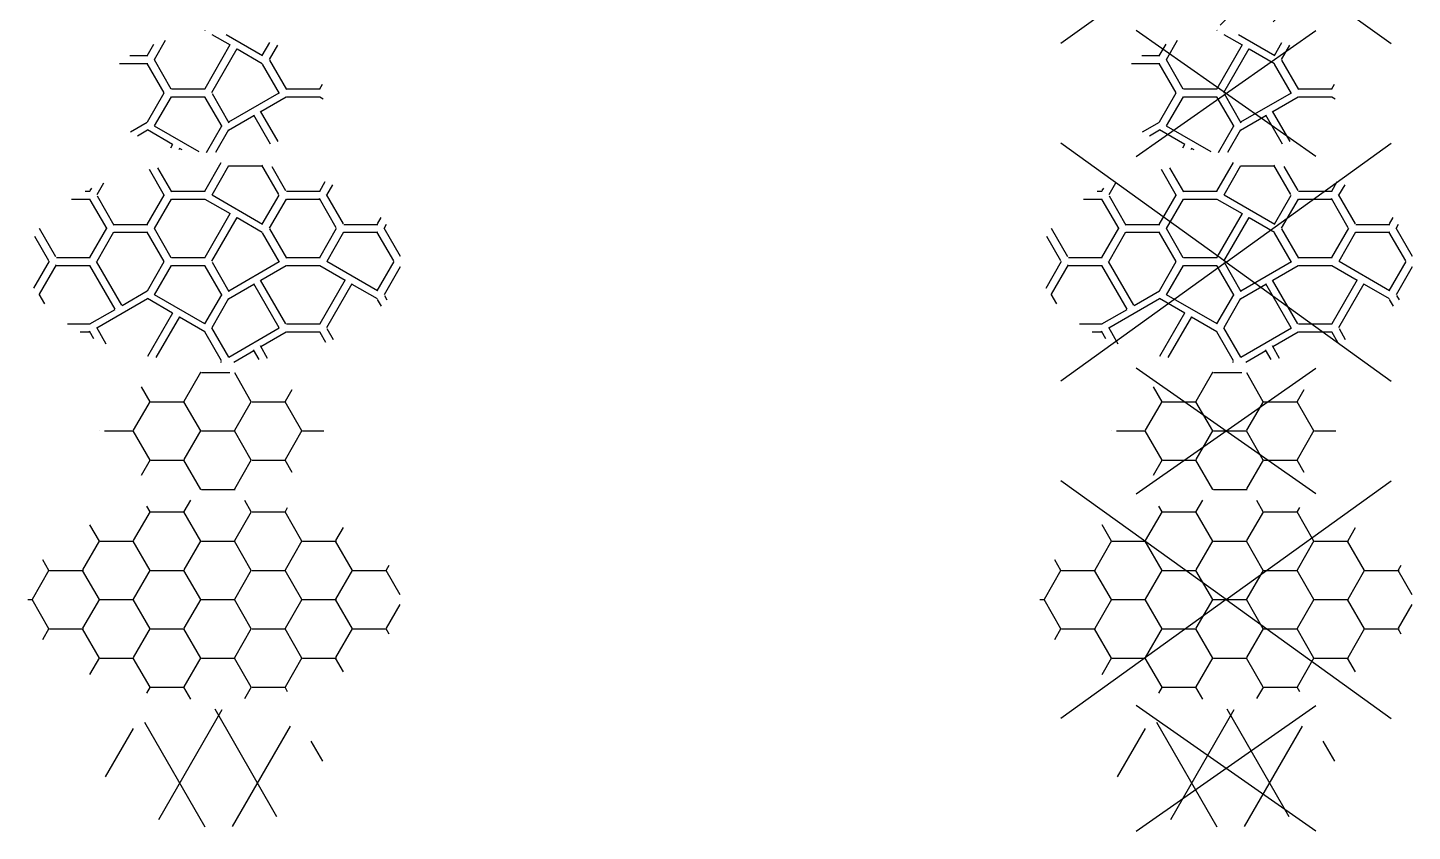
# Model space of a CAD drawing. Header units: metres. Extents: x -77 to 448, y 4806 to 5239.
# Drawn here: x -35.9 to -27.69, y 4845.63 to 4850.39 of the extents above; entities that cross this region are included whole.
import ezdxf
from ezdxf.enums import TextEntityAlignment as Align

# ---------------------------------------------------------------- set-up
doc = ezdxf.new("R2010")
doc.units = ezdxf.units.M
doc.layers.add('V-WE-VH-OPENVERHARDING_STRAATBAKSTEEN-S', color=90, linetype='Continuous', lineweight=25)
doc.styles.add('NLCS-ISO', font='NLCS-ISO.ttf')

# ---------------------------------------------------------------- blocks, each defined once
blk = doc.blocks.new('SVH-ASFALT_KL-SO')
for p, q in [((-1.637, -1.511), (0.243, 1.745)), ((1.865, -1.432), (0.028, 1.75)), ((-0.265, -1.744), (-2.054, 1.356)), ((0.55, -1.724), (2.268, 1.253)), ((-3.217, -0.248), (-2.389, 1.186)), ((3.225, 0.212), (2.879, 0.811))]:
    blk.add_line(p, q)
at = {"style": 'NLCS-ISO'}
blk.add_attdef('KLEUR', text='', height=1.8, dxfattribs=at).set_placement((4.25, 0), align=Align.MIDDLE_LEFT)
at = {"style": 'NLCS-ISO', "flags": 1}
blk.add_attdef('FUNCTIE', text='', height=1.8, dxfattribs=at).set_placement((0, -2.75), align=Align.TOP_CENTER)
blk = doc.blocks.new('SVH-BASALTONVERHARDING-SO')
for p, q in [((-0.886, 2.617), (-0.693, 2.952)), ((1.103, 2.598), (0.909, 2.934)), ((-2.386, 1.751), (-1.886, 2.617)), ((-1.897, 2.598), (-1.998, 2.774)), ((-1.875, 2.598), (-0.875, 2.598)), ((-0.397, 1.732), (-0.897, 2.598)), ((0.614, 1.751), (1.114, 2.617)), ((1.125, 2.598), (2.125, 2.598)), ((2.603, 1.732), (2.103, 2.598)), ((2.114, 2.617), (2.181, 2.733)), ((-3.397, 1.732), (-3.678, 2.22)), ((3.614, 1.751), (3.839, 2.14)), ((-3.886, 0.885), (-3.386, 1.751)), ((-3.375, 1.732), (-2.375, 1.732)), ((-1.897, 0.866), (-2.397, 1.732)), ((-0.886, 0.885), (-0.386, 1.751)), ((-0.375, 1.732), (0.625, 1.732)), ((1.103, 0.866), (0.603, 1.732)), ((2.114, 0.885), (2.614, 1.751)), ((2.625, 1.732), (3.625, 1.732)), ((4.103, 0.866), (3.603, 1.732)), ((-5.386, 0.019), (-4.886, 0.885)), ((-4.897, 0.866), (-5.075, 1.176)), ((-4.875, 0.866), (-3.875, 0.866)), ((-3.397, 0), (-3.897, 0.866)), ((-2.386, 0.019), (-1.886, 0.885)), ((-1.875, 0.866), (-0.875, 0.866)), ((-0.397, 0), (-0.897, 0.866)), ((0.614, 0.019), (1.114, 0.885)), ((1.125, 0.866), (2.125, 0.866)), ((2.603, 0), (2.103, 0.866)), ((3.614, 0.019), (4.114, 0.885)), ((4.125, 0.866), (5.125, 0.866)), ((5.518, 0.147), (5.103, 0.866)), ((5.114, 0.885), (5.191, 1.018)), ((-5.525, 0), (-5.375, 0)), ((-3.886, -0.847), (-3.386, 0.019)), ((-3.375, 0), (-2.375, 0)), ((-0.886, -0.847), (-0.386, 0.019)), ((-0.375, 0), (0.625, 0)), ((2.114, -0.847), (2.614, 0.019)), ((2.625, 0), (3.625, 0)), ((-4.897, -0.866), (-5.397, 0)), ((-1.897, -0.866), (-2.397, 0)), ((1.103, -0.866), (0.603, 0)), ((4.103, -0.866), (3.603, 0)), ((5.114, -0.847), (5.518, -0.147)), ((-5.075, -1.176), (-4.886, -0.847)), ((-4.875, -0.866), (-3.875, -0.866)), ((-3.397, -1.732), (-3.897, -0.866)), ((-2.386, -1.713), (-1.886, -0.847)), ((-1.875, -0.866), (-0.875, -0.866)), ((-0.397, -1.732), (-0.897, -0.866)), ((0.614, -1.713), (1.114, -0.847)), ((1.125, -0.866), (2.125, -0.866)), ((2.603, -1.732), (2.103, -0.866)), ((3.614, -1.713), (4.114, -0.847)), ((4.125, -0.866), (5.125, -0.866)), ((5.191, -1.018), (5.103, -0.866)), ((-3.678, -2.22), (-3.386, -1.713)), ((-3.375, -1.732), (-2.375, -1.732)), ((-1.897, -2.598), (-2.397, -1.732)), ((-0.886, -2.579), (-0.386, -1.713)), ((-0.375, -1.732), (0.625, -1.732)), ((1.103, -2.598), (0.603, -1.732)), ((2.114, -2.579), (2.614, -1.713)), ((2.625, -1.732), (3.625, -1.732)), ((3.839, -2.14), (3.603, -1.732)), ((-1.998, -2.774), (-1.886, -2.579)), ((-1.875, -2.598), (-0.875, -2.598)), ((-0.693, -2.952), (-0.897, -2.598)), ((0.909, -2.934), (1.114, -2.579)), ((1.125, -2.598), (2.125, -2.598)), ((2.181, -2.733), (2.103, -2.598))]:
    blk.add_line(p, q)
at = {"style": 'NLCS-ISO', "flags": 1}
blk.add_attdef('FUNCTIE', text='', height=1.8, dxfattribs=at).set_placement((0, -3.5), align=Align.TOP_CENTER)
blk = doc.blocks.new('SVH-BASALTONVERHARDING_KL-SO')
for p, q in [((-0.886, 0.885), (-0.394, 1.737)), ((-0.397, 1.732), (-0.399, 1.736)), ((-0.375, 1.732), (0.463, 1.732)), ((1.103, 0.866), (0.611, 1.719)), ((-1.897, 0.866), (-2.153, 1.31)), ((-2.386, 0.019), (-1.886, 0.885)), ((-1.875, 0.866), (-0.875, 0.866)), ((-0.397, 0), (-0.897, 0.866)), ((0.614, 0.019), (1.114, 0.885)), ((1.125, 0.866), (2.125, 0.866)), ((2.603, 0), (2.103, 0.866)), ((2.114, 0.885), (2.313, 1.229)), ((-3.25, 0), (-2.375, 0)), ((-0.886, -0.847), (-0.386, 0.019)), ((-0.375, 0), (0.625, 0)), ((2.114, -0.847), (2.614, 0.019)), ((2.625, 0), (3.25, 0)), ((-3.397, 0), (-3.397, 0)), ((-1.897, -0.866), (-2.397, 0)), ((1.103, -0.866), (0.603, 0)), ((-2.153, -1.31), (-1.886, -0.847)), ((-1.875, -0.866), (-0.875, -0.866)), ((-0.397, -1.732), (-0.897, -0.866)), ((0.614, -1.713), (1.114, -0.847)), ((1.125, -0.866), (2.125, -0.866)), ((2.313, -1.229), (2.103, -0.866)), ((-0.399, -1.736), (-0.386, -1.713)), ((-0.375, -1.732), (0.625, -1.732))]:
    blk.add_line(p, q)
at = {"style": 'NLCS-ISO'}
blk.add_attdef('FORMAAT', text='', height=1.8, dxfattribs=at).set_placement((-4.25, 0), align=Align.MIDDLE_RIGHT)
blk.add_attdef('KLEUR', text='', height=1.8, dxfattribs=at).set_placement((4.25, 0), align=Align.MIDDLE_LEFT)
at = {"style": 'NLCS-ISO', "flags": 1}
blk.add_attdef('FUNCTIE', text='', height=1.8, dxfattribs=at).set_placement((0, -2.75), align=Align.TOP_CENTER)
blk = doc.blocks.new('SVH-BASALTVERHARDING-SO')
for p, q in [((-0.274, 2.106), (0.215, 2.952)), ((-1.468, 1.967), (-1.919, 2.749)), ((-1.675, 2.796), (-1.264, 2.085)), ((0.43, 2.854), (-0.07, 1.988)), ((0.442, 2.852), (1.442, 2.852)), ((1.918, 2.004), (1.418, 2.871)), ((1.71, 2.835), (2.122, 2.122)), ((-3.82, 2.104), (-3.67, 2.104)), ((-3.673, 2.12), (-3.628, 2.198)), ((-3.47, 2.002), (-3.267, 2.354)), ((-1.262, 2.104), (-0.262, 2.104)), ((2.146, 2.104), (3.146, 2.104)), ((3.131, 2.101), (3.296, 2.388)), ((3.515, 2.295), (3.335, 1.984)), ((-4.231, 1.868), (-3.67, 1.868)), ((-3.172, 0.984), (-3.672, 1.85)), ((-3.468, 1.967), (-2.968, 1.101)), ((-1.98, 1.118), (-1.48, 1.984)), ((-1.276, 1.866), (-1.776, 1)), ((-1.262, 1.868), (-0.262, 1.868)), ((-0.274, 1.871), (0.476, 1.438)), ((1.44, 1.117), (-0.061, 1.983)), ((1.43, 1.122), (1.93, 1.988)), ((2.134, 1.871), (1.634, 1.005)), ((2.146, 1.868), (3.146, 1.868)), ((3.622, 1.021), (3.122, 1.887)), ((3.326, 2.005), (3.826, 1.138)), ((-0.268, 0.148), (0.482, 1.447)), ((-0.065, 0.03), (0.685, 1.329)), ((0.68, 1.32), (1.43, 0.887)), ((4.846, 1.137), (4.952, 1.32)), ((-4.693, 0.155), (-5.179, 0.996)), ((-3.681, 0.139), (-3.181, 1.005)), ((-2.978, 0.887), (-3.478, 0.021)), ((-2.966, 1.12), (-1.966, 1.12)), ((-2.966, 0.885), (-1.966, 0.885)), ((-1.482, 0.023), (-1.982, 0.889)), ((-1.778, 1.007), (-1.278, 0.141)), ((1.939, 0), (1.439, 0.866)), ((1.643, 0.984), (2.143, 0.118)), ((3.134, 0.139), (3.634, 1.005)), ((3.838, 0.887), (3.338, 0.021)), ((3.85, 1.12), (4.85, 1.12)), ((3.85, 0.885), (4.85, 0.885)), ((5.326, 0.037), (4.826, 0.903)), ((5.029, 1.021), (5.515, 0.18)), ((5.05, 1.019), (5.113, 1.128)), ((-4.897, 0.037), (-5.318, 0.766)), ((-5.339, -0.765), (-4.877, 0.035)), ((-4.67, 0.136), (-3.67, 0.136)), ((-2.732, -1.276), (-3.482, 0.023)), ((-1.978, -0.845), (-1.478, 0.021)), ((-1.262, 0.136), (-0.262, 0.136)), ((-0.061, 0), (0.439, -0.866)), ((0.434, -0.845), (1.934, 0.021)), ((2.146, 0.136), (3.146, 0.136)), ((4.847, -0.851), (3.347, 0.016)), ((4.838, -0.845), (5.338, 0.021)), ((-5.173, -0.949), (-4.673, -0.083)), ((-4.67, -0.099), (-3.67, -0.099)), ((-2.935, -1.394), (-3.685, -0.094)), ((-1.274, -0.097), (-1.774, -0.963)), ((-1.262, -0.099), (-0.262, -0.099)), ((0.236, -0.984), (-0.264, -0.118)), ((1.383, -0.532), (2.133, -0.099)), ((2.146, -0.099), (3.146, -0.099)), ((3.134, -0.097), (3.884, -0.53)), ((5.519, -0.135), (5.042, -0.963)), ((0.429, -1.083), (1.179, -0.65)), ((1.926, -1.944), (1.176, -0.645)), ((2.13, -1.827), (1.38, -0.528)), ((3.142, -1.815), (3.892, -0.516)), ((3.346, -1.932), (4.096, -0.633)), ((4.088, -0.647), (4.838, -1.08)), ((-5.193, -0.947), (-5.029, -1.231)), ((-3.474, -1.946), (-1.974, -1.08)), ((-2.729, -1.281), (-1.979, -0.848)), ((-1.228, -1.513), (-1.978, -1.08)), ((-0.269, -1.831), (-1.769, -0.965)), ((-0.274, -1.829), (0.226, -0.963)), ((0.43, -1.08), (-0.07, -1.946)), ((4.965, -1.305), (4.847, -1.101)), ((5.051, -0.984), (5.125, -1.112)), ((-3.683, -1.831), (-2.933, -1.398)), ((-1.96, -2.781), (-1.222, -1.504)), ((-1.716, -2.829), (-1.018, -1.622)), ((-0.274, -2.064), (-1.024, -1.631)), ((-4.349, -1.831), (-3.67, -1.831)), ((-3.567, -2.267), (-3.693, -2.048)), ((-3.49, -1.93), (-3.208, -2.417)), ((-0.074, -1.944), (0.426, -2.81)), ((0.434, -2.812), (1.934, -1.946)), ((2.146, -1.831), (3.146, -1.831)), ((3.347, -1.967), (3.532, -2.288)), ((-3.966, -2.066), (-3.67, -2.066)), ((0.222, -2.928), (-0.278, -2.062)), ((1.383, -2.5), (2.133, -2.067)), ((2.146, -2.066), (3.146, -2.066)), ((3.314, -2.38), (3.143, -2.085)), ((0.589, -2.958), (1.179, -2.617)), ((1.334, -2.887), (1.168, -2.599)), ((1.585, -2.85), (1.372, -2.481)), ((0.201, -2.973), (0.223, -2.935))]:
    blk.add_line(p, q)
at = {"style": 'NLCS-ISO', "flags": 1}
blk.add_attdef('FUNCTIE', text='', height=1.8, dxfattribs=at).set_placement((0, -3.5), align=Align.TOP_CENTER)
blk = doc.blocks.new('SVH-BASALTVERHARDING_KL-SO')
for p, q in [((-0.274, 1.871), (-0.269, 1.868)), ((-0.063, 1.749), (0.476, 1.438)), ((1.44, 1.117), (0.363, 1.739)), ((-1.98, 1.118), (-1.781, 1.464)), ((-1.45, 1.566), (-1.776, 1)), ((-0.268, 0.148), (0.482, 1.447)), ((-0.065, 0.03), (0.685, 1.329)), ((0.68, 1.32), (1.43, 0.887)), ((1.43, 1.122), (1.652, 1.507)), ((1.878, 1.428), (1.634, 1.005)), ((-2.803, 0.885), (-1.966, 0.885)), ((-2.497, 1.12), (-1.966, 1.12)), ((-1.482, 0.023), (-1.982, 0.889)), ((-1.778, 1.007), (-1.278, 0.141)), ((1.939, 0), (1.439, 0.866)), ((1.643, 0.984), (2.143, 0.118)), ((-1.978, -0.845), (-1.478, 0.021)), ((-1.262, 0.136), (-0.262, 0.136)), ((-0.061, 0), (0.439, -0.866)), ((0.434, -0.845), (1.934, 0.021)), ((2.146, 0.136), (3.146, 0.136)), ((3.134, 0.139), (3.21, 0.271)), ((-1.274, -0.097), (-1.774, -0.963)), ((-1.262, -0.099), (-0.262, -0.099)), ((0.236, -0.984), (-0.264, -0.118)), ((1.383, -0.532), (2.133, -0.099)), ((2.146, -0.099), (3.146, -0.099)), ((3.134, -0.097), (3.236, -0.156)), ((0.429, -1.083), (1.179, -0.65)), ((1.67, -1.501), (1.176, -0.645)), ((1.896, -1.421), (1.38, -0.528)), ((-2.474, -1.134), (-1.979, -0.848)), ((-2.271, -1.251), (-1.974, -1.08)), ((-1.228, -1.513), (-1.978, -1.08)), ((-0.439, -1.734), (-1.769, -0.965)), ((-0.226, -1.745), (0.226, -0.963)), ((0.43, -1.08), (0.044, -1.749)), ((-1.282, -1.608), (-1.222, -1.504)), ((-1.039, -1.658), (-1.018, -1.622)), ((-0.95, -1.673), (-1.024, -1.631))]:
    blk.add_line(p, q)
at = {"style": 'NLCS-ISO'}
blk.add_attdef('FORMAAT', text='', height=1.8, dxfattribs=at).set_placement((-4.25, 0), align=Align.MIDDLE_RIGHT)
blk.add_attdef('KLEUR', text='', height=1.8, dxfattribs=at).set_placement((4.25, 0), align=Align.MIDDLE_LEFT)
at = {"style": 'NLCS-ISO', "flags": 1}
blk.add_attdef('FUNCTIE', text='', height=1.8, dxfattribs=at).set_placement((0, -2.75), align=Align.TOP_CENTER)
blk = doc.blocks.new('V-SVH-ASFALT_KL-SO')
for p, q in [((-2.662, -1.864), (2.662, 1.864)), ((2.662, -1.864), (-2.662, 1.864)), ((-1.637, -1.511), (0.243, 1.745)), ((1.865, -1.432), (0.028, 1.75)), ((-0.265, -1.744), (-2.054, 1.356)), ((0.55, -1.724), (2.268, 1.253)), ((-3.217, -0.248), (-2.389, 1.186)), ((3.225, 0.212), (2.879, 0.811))]:
    blk.add_line(p, q)
at = {"style": 'NLCS-ISO'}
blk.add_attdef('KLEUR', text='', height=1.8, dxfattribs=at).set_placement((4.25, 0), align=Align.MIDDLE_LEFT)
at = {"style": 'NLCS-ISO', "flags": 1}
blk.add_attdef('FUNCTIE', text='', height=1.8, dxfattribs=at).set_placement((0, -2.75), align=Align.TOP_CENTER)
blk = doc.blocks.new('V-SVH-BASALTONVERHARDING-SO')
for p, q in [((0, 0), (-4.895, 3.524)), ((0, 0), (4.895, 3.524)), ((-0.886, 2.617), (-0.693, 2.952)), ((1.103, 2.598), (0.909, 2.934)), ((-2.386, 1.751), (-1.886, 2.617)), ((-1.897, 2.598), (-1.998, 2.774)), ((-1.875, 2.598), (-0.875, 2.598)), ((-0.397, 1.732), (-0.897, 2.598)), ((0.614, 1.751), (1.114, 2.617)), ((1.125, 2.598), (2.125, 2.598)), ((2.603, 1.732), (2.103, 2.598)), ((2.114, 2.617), (2.181, 2.733)), ((-3.397, 1.732), (-3.678, 2.22)), ((3.614, 1.751), (3.839, 2.14)), ((-3.886, 0.885), (-3.386, 1.751)), ((-3.375, 1.732), (-2.375, 1.732)), ((-1.897, 0.866), (-2.397, 1.732)), ((-0.886, 0.885), (-0.386, 1.751)), ((-0.375, 1.732), (0.625, 1.732)), ((1.103, 0.866), (0.603, 1.732)), ((2.114, 0.885), (2.614, 1.751)), ((2.625, 1.732), (3.625, 1.732)), ((4.103, 0.866), (3.603, 1.732)), ((-5.386, 0.019), (-4.886, 0.885)), ((-4.897, 0.866), (-5.075, 1.176)), ((-4.875, 0.866), (-3.875, 0.866)), ((-3.397, 0), (-3.897, 0.866)), ((-2.386, 0.019), (-1.886, 0.885)), ((-1.875, 0.866), (-0.875, 0.866)), ((-0.397, 0), (-0.897, 0.866)), ((0.614, 0.019), (1.114, 0.885)), ((1.125, 0.866), (2.125, 0.866)), ((2.603, 0), (2.103, 0.866)), ((3.614, 0.019), (4.114, 0.885)), ((4.125, 0.866), (5.125, 0.866)), ((5.518, 0.147), (5.103, 0.866)), ((5.114, 0.885), (5.191, 1.018)), ((-5.525, 0), (-5.375, 0)), ((-3.886, -0.847), (-3.386, 0.019)), ((-3.375, 0), (-2.375, 0)), ((-0.886, -0.847), (-0.386, 0.019)), ((-0.375, 0), (0.625, 0)), ((2.114, -0.847), (2.614, 0.019)), ((2.625, 0), (3.625, 0)), ((-4.897, -0.866), (-5.397, 0)), ((0, 0), (-4.895, -3.524)), ((-1.897, -0.866), (-2.397, 0)), ((0, 0), (4.895, -3.524)), ((1.103, -0.866), (0.603, 0)), ((4.103, -0.866), (3.603, 0)), ((5.114, -0.847), (5.518, -0.147)), ((-5.075, -1.176), (-4.886, -0.847)), ((-4.875, -0.866), (-3.875, -0.866)), ((-3.397, -1.732), (-3.897, -0.866)), ((-2.386, -1.713), (-1.886, -0.847)), ((-1.875, -0.866), (-0.875, -0.866)), ((-0.397, -1.732), (-0.897, -0.866)), ((0.614, -1.713), (1.114, -0.847)), ((1.125, -0.866), (2.125, -0.866)), ((2.603, -1.732), (2.103, -0.866)), ((3.614, -1.713), (4.114, -0.847)), ((4.125, -0.866), (5.125, -0.866)), ((5.191, -1.018), (5.103, -0.866)), ((-3.678, -2.22), (-3.386, -1.713)), ((-3.375, -1.732), (-2.375, -1.732)), ((-1.897, -2.598), (-2.397, -1.732)), ((-0.886, -2.579), (-0.386, -1.713)), ((-0.375, -1.732), (0.625, -1.732)), ((1.103, -2.598), (0.603, -1.732)), ((2.114, -2.579), (2.614, -1.713)), ((2.625, -1.732), (3.625, -1.732)), ((3.839, -2.14), (3.603, -1.732)), ((-1.998, -2.774), (-1.886, -2.579)), ((-1.875, -2.598), (-0.875, -2.598)), ((-0.693, -2.952), (-0.897, -2.598)), ((0.909, -2.934), (1.114, -2.579)), ((1.125, -2.598), (2.125, -2.598)), ((2.181, -2.733), (2.103, -2.598))]:
    blk.add_line(p, q)
at = {"style": 'NLCS-ISO', "flags": 1}
blk.add_attdef('FUNCTIE', text='', height=1.8, dxfattribs=at).set_placement((0, -3.975), align=Align.TOP_CENTER)
blk = doc.blocks.new('V-SVH-BASALTONVERHARDING_KL-SO')
for p, q in [((-2.662, -1.864), (2.662, 1.864)), ((2.662, -1.864), (-2.662, 1.864)), ((-0.886, 0.885), (-0.394, 1.737)), ((-0.397, 1.732), (-0.399, 1.736)), ((-0.375, 1.732), (0.463, 1.732)), ((1.103, 0.866), (0.611, 1.719)), ((-1.897, 0.866), (-2.153, 1.31)), ((-2.386, 0.019), (-1.886, 0.885)), ((-1.875, 0.866), (-0.875, 0.866)), ((-0.397, 0), (-0.897, 0.866)), ((0.614, 0.019), (1.114, 0.885)), ((1.125, 0.866), (2.125, 0.866)), ((2.603, 0), (2.103, 0.866)), ((2.114, 0.885), (2.313, 1.229)), ((-3.25, 0), (-2.375, 0)), ((-0.886, -0.847), (-0.386, 0.019)), ((-0.375, 0), (0.625, 0)), ((2.114, -0.847), (2.614, 0.019)), ((2.625, 0), (3.25, 0)), ((-3.397, 0), (-3.397, 0)), ((-1.897, -0.866), (-2.397, 0)), ((1.103, -0.866), (0.603, 0)), ((-2.153, -1.31), (-1.886, -0.847)), ((-1.875, -0.866), (-0.875, -0.866)), ((-0.397, -1.732), (-0.897, -0.866)), ((0.614, -1.713), (1.114, -0.847)), ((1.125, -0.866), (2.125, -0.866)), ((2.313, -1.229), (2.103, -0.866)), ((-0.399, -1.736), (-0.386, -1.713)), ((-0.375, -1.732), (0.625, -1.732))]:
    blk.add_line(p, q)
at = {"style": 'NLCS-ISO'}
blk.add_attdef('FORMAAT', text='', height=1.8, dxfattribs=at).set_placement((-4.25, 0), align=Align.MIDDLE_RIGHT)
blk.add_attdef('KLEUR', text='', height=1.8, dxfattribs=at).set_placement((4.25, 0), align=Align.MIDDLE_LEFT)
at = {"style": 'NLCS-ISO', "flags": 1}
blk.add_attdef('FUNCTIE', text='', height=1.8, dxfattribs=at).set_placement((0, -2.75), align=Align.TOP_CENTER)
blk = doc.blocks.new('V-SVH-BASALTVERHARDING-SO')
for p, q in [((0, 0), (-4.895, 3.524)), ((0, 0), (4.895, 3.524)), ((-0.274, 2.106), (0.215, 2.952)), ((-1.468, 1.967), (-1.919, 2.749)), ((-1.675, 2.796), (-1.264, 2.085)), ((0.43, 2.854), (-0.07, 1.988)), ((0.442, 2.852), (1.442, 2.852)), ((1.918, 2.004), (1.418, 2.871)), ((1.71, 2.835), (2.122, 2.122)), ((-3.82, 2.104), (-3.67, 2.104)), ((-3.673, 2.12), (-3.628, 2.198)), ((-3.47, 2.002), (-3.267, 2.354)), ((-1.262, 2.104), (-0.262, 2.104)), ((2.146, 2.104), (3.146, 2.104)), ((3.131, 2.101), (3.296, 2.388)), ((3.515, 2.295), (3.335, 1.984)), ((-4.231, 1.868), (-3.67, 1.868)), ((-3.172, 0.984), (-3.672, 1.85)), ((-3.468, 1.967), (-2.968, 1.101)), ((-1.98, 1.118), (-1.48, 1.984)), ((-1.276, 1.866), (-1.776, 1)), ((-1.262, 1.868), (-0.262, 1.868)), ((-0.274, 1.871), (0.476, 1.438)), ((1.44, 1.117), (-0.061, 1.983)), ((1.43, 1.122), (1.93, 1.988)), ((2.134, 1.871), (1.634, 1.005)), ((2.146, 1.868), (3.146, 1.868)), ((3.622, 1.021), (3.122, 1.887)), ((3.326, 2.005), (3.826, 1.138)), ((-0.268, 0.148), (0.482, 1.447)), ((-0.065, 0.03), (0.685, 1.329)), ((0.68, 1.32), (1.43, 0.887)), ((4.846, 1.137), (4.952, 1.32)), ((-4.693, 0.155), (-5.179, 0.996)), ((-3.681, 0.139), (-3.181, 1.005)), ((-2.978, 0.887), (-3.478, 0.021)), ((-2.966, 1.12), (-1.966, 1.12)), ((-2.966, 0.885), (-1.966, 0.885)), ((-1.482, 0.023), (-1.982, 0.889)), ((-1.778, 1.007), (-1.278, 0.141)), ((1.939, 0), (1.439, 0.866)), ((1.643, 0.984), (2.143, 0.118)), ((3.134, 0.139), (3.634, 1.005)), ((3.838, 0.887), (3.338, 0.021)), ((3.85, 1.12), (4.85, 1.12)), ((3.85, 0.885), (4.85, 0.885)), ((5.326, 0.037), (4.826, 0.903)), ((5.029, 1.021), (5.515, 0.18)), ((5.05, 1.019), (5.113, 1.128)), ((-4.897, 0.037), (-5.318, 0.766)), ((-5.339, -0.765), (-4.877, 0.035)), ((-4.67, 0.136), (-3.67, 0.136)), ((-2.732, -1.276), (-3.482, 0.023)), ((-1.978, -0.845), (-1.478, 0.021)), ((-1.262, 0.136), (-0.262, 0.136)), ((-0.061, 0), (0.439, -0.866)), ((0.434, -0.845), (1.934, 0.021)), ((2.146, 0.136), (3.146, 0.136)), ((4.847, -0.851), (3.347, 0.016)), ((4.838, -0.845), (5.338, 0.021)), ((-5.173, -0.949), (-4.673, -0.083)), ((0, 0), (-4.895, -3.524)), ((-4.67, -0.099), (-3.67, -0.099)), ((-2.935, -1.394), (-3.685, -0.094)), ((-1.274, -0.097), (-1.774, -0.963)), ((-1.262, -0.099), (-0.262, -0.099)), ((0.236, -0.984), (-0.264, -0.118)), ((0, 0), (4.895, -3.524)), ((1.383, -0.532), (2.133, -0.099)), ((2.146, -0.099), (3.146, -0.099)), ((3.134, -0.097), (3.884, -0.53)), ((5.519, -0.135), (5.042, -0.963)), ((0.429, -1.083), (1.179, -0.65)), ((1.926, -1.944), (1.176, -0.645)), ((2.13, -1.827), (1.38, -0.528)), ((3.142, -1.815), (3.892, -0.516)), ((3.346, -1.932), (4.096, -0.633)), ((4.088, -0.647), (4.838, -1.08)), ((-5.193, -0.947), (-5.029, -1.231)), ((-3.474, -1.946), (-1.974, -1.08)), ((-2.729, -1.281), (-1.979, -0.848)), ((-1.228, -1.513), (-1.978, -1.08)), ((-0.269, -1.831), (-1.769, -0.965)), ((-0.274, -1.829), (0.226, -0.963)), ((0.43, -1.08), (-0.07, -1.946)), ((4.965, -1.305), (4.847, -1.101)), ((5.051, -0.984), (5.125, -1.112)), ((-3.683, -1.831), (-2.933, -1.398)), ((-1.96, -2.781), (-1.222, -1.504)), ((-1.716, -2.829), (-1.018, -1.622)), ((-0.274, -2.064), (-1.024, -1.631)), ((-4.349, -1.831), (-3.67, -1.831)), ((-3.567, -2.267), (-3.693, -2.048)), ((-3.49, -1.93), (-3.208, -2.417)), ((-0.074, -1.944), (0.426, -2.81)), ((0.434, -2.812), (1.934, -1.946)), ((2.146, -1.831), (3.146, -1.831)), ((3.347, -1.967), (3.532, -2.288)), ((-3.966, -2.066), (-3.67, -2.066)), ((0.222, -2.928), (-0.278, -2.062)), ((1.383, -2.5), (2.133, -2.067)), ((2.146, -2.066), (3.146, -2.066)), ((3.314, -2.38), (3.143, -2.085)), ((0.589, -2.958), (1.179, -2.617)), ((1.334, -2.887), (1.168, -2.599)), ((1.585, -2.85), (1.372, -2.481)), ((0.201, -2.973), (0.223, -2.935))]:
    blk.add_line(p, q)
at = {"style": 'NLCS-ISO', "flags": 1}
blk.add_attdef('FUNCTIE', text='', height=1.8, dxfattribs=at).set_placement((0, -3.975), align=Align.TOP_CENTER)
blk = doc.blocks.new('V-SVH-BASALTVERHARDING_KL-SO')
for p, q in [((-2.662, -1.864), (2.662, 1.864)), ((2.662, -1.864), (-2.662, 1.864)), ((-0.274, 1.871), (-0.269, 1.868)), ((-0.063, 1.749), (0.476, 1.438)), ((1.44, 1.117), (0.363, 1.739)), ((-1.98, 1.118), (-1.781, 1.464)), ((-1.45, 1.566), (-1.776, 1)), ((-0.268, 0.148), (0.482, 1.447)), ((-0.065, 0.03), (0.685, 1.329)), ((0.68, 1.32), (1.43, 0.887)), ((1.43, 1.122), (1.652, 1.507)), ((1.878, 1.428), (1.634, 1.005)), ((-2.803, 0.885), (-1.966, 0.885)), ((-2.497, 1.12), (-1.966, 1.12)), ((-1.482, 0.023), (-1.982, 0.889)), ((-1.778, 1.007), (-1.278, 0.141)), ((1.939, 0), (1.439, 0.866)), ((1.643, 0.984), (2.143, 0.118)), ((-1.978, -0.845), (-1.478, 0.021)), ((-1.262, 0.136), (-0.262, 0.136)), ((-0.061, 0), (0.439, -0.866)), ((0.434, -0.845), (1.934, 0.021)), ((2.146, 0.136), (3.146, 0.136)), ((3.134, 0.139), (3.21, 0.271)), ((-1.274, -0.097), (-1.774, -0.963)), ((-1.262, -0.099), (-0.262, -0.099)), ((0.236, -0.984), (-0.264, -0.118)), ((1.383, -0.532), (2.133, -0.099)), ((2.146, -0.099), (3.146, -0.099)), ((3.134, -0.097), (3.236, -0.156)), ((0.429, -1.083), (1.179, -0.65)), ((1.67, -1.501), (1.176, -0.645)), ((1.896, -1.421), (1.38, -0.528)), ((-2.474, -1.134), (-1.979, -0.848)), ((-2.271, -1.251), (-1.974, -1.08)), ((-1.228, -1.513), (-1.978, -1.08)), ((-0.439, -1.734), (-1.769, -0.965)), ((-0.226, -1.745), (0.226, -0.963)), ((0.43, -1.08), (0.044, -1.749)), ((-1.282, -1.608), (-1.222, -1.504)), ((-1.039, -1.658), (-1.018, -1.622)), ((-0.95, -1.673), (-1.024, -1.631))]:
    blk.add_line(p, q)
at = {"style": 'NLCS-ISO'}
blk.add_attdef('FORMAAT', text='', height=1.8, dxfattribs=at).set_placement((-4.25, 0), align=Align.MIDDLE_RIGHT)
blk.add_attdef('KLEUR', text='', height=1.8, dxfattribs=at).set_placement((4.25, 0), align=Align.MIDDLE_LEFT)
at = {"style": 'NLCS-ISO', "flags": 1}
blk.add_attdef('FUNCTIE', text='', height=1.8, dxfattribs=at).set_placement((0, -2.75), align=Align.TOP_CENTER)
blk = doc.blocks.new('V-SVH-BENTONIET-SO')
for p, q in [((0, 0), (-4.895, 3.524)), ((0, 0), (4.895, 3.524)), ((0, 2.8), (0.174, 2.974)), ((-4.271, 0), (-1.421, 2.85)), ((-2.8, 0), (0, 2.8)), ((-0.148, -2.948), (4.515, 1.715)), ((0, 0), (1.768, 1.768)), ((2.8, 0), (4.515, 1.715)), ((4.271, 0), (5.23, 0.959)), ((-5.23, -0.959), (-4.271, 0)), ((0, 0), (-4.895, -3.524)), ((-4.515, -1.715), (-2.8, 0)), ((-0.173, -2.974), (2.8, 0)), ((0, 0), (4.895, -3.524)), ((1.392, -2.879), (4.271, 0)), ((-2.619, -2.619), (-1.768, -1.768))]:
    blk.add_line(p, q)
at = {"style": 'NLCS-ISO'}
blk.add_attdef('KLEUR', text='', height=1.8, dxfattribs=at).set_placement((6.525, 0), align=Align.MIDDLE_LEFT)

msp = doc.modelspace()

# ---------------------------------------------------------------- block references
at = {"layer": 'V-WE-VH-OPENVERHARDING_STRAATBAKSTEEN-S', "xscale": 0.2, "yscale": 0.2, "zscale": 0.2}
for name, p in [('V-SVH-BENTONIET-SO', (-28.7985, 4850.9979)), ('SVH-BASALTVERHARDING_KL-SO', (-34.7985, 4849.9979)), ('V-SVH-BASALTVERHARDING_KL-SO', (-28.7985, 4849.9979)), ('V-SVH-BASALTVERHARDING-SO', (-28.7985, 4848.9979)), ('SVH-BASALTVERHARDING-SO', (-34.7985, 4848.9979)), ('SVH-BASALTONVERHARDING_KL-SO', (-34.7985, 4847.9979)), ('V-SVH-BASALTONVERHARDING_KL-SO', (-28.7985, 4847.9979)), ('V-SVH-BASALTONVERHARDING-SO', (-28.7985, 4846.9979)), ('SVH-BASALTONVERHARDING-SO', (-34.7985, 4846.9979)), ('SVH-ASFALT_KL-SO', (-34.7985, 4845.9979)), ('V-SVH-ASFALT_KL-SO', (-28.7985, 4845.9979))]:
    msp.add_blockref(name, p, dxfattribs=at)

doc.saveas('drawing.dxf')
